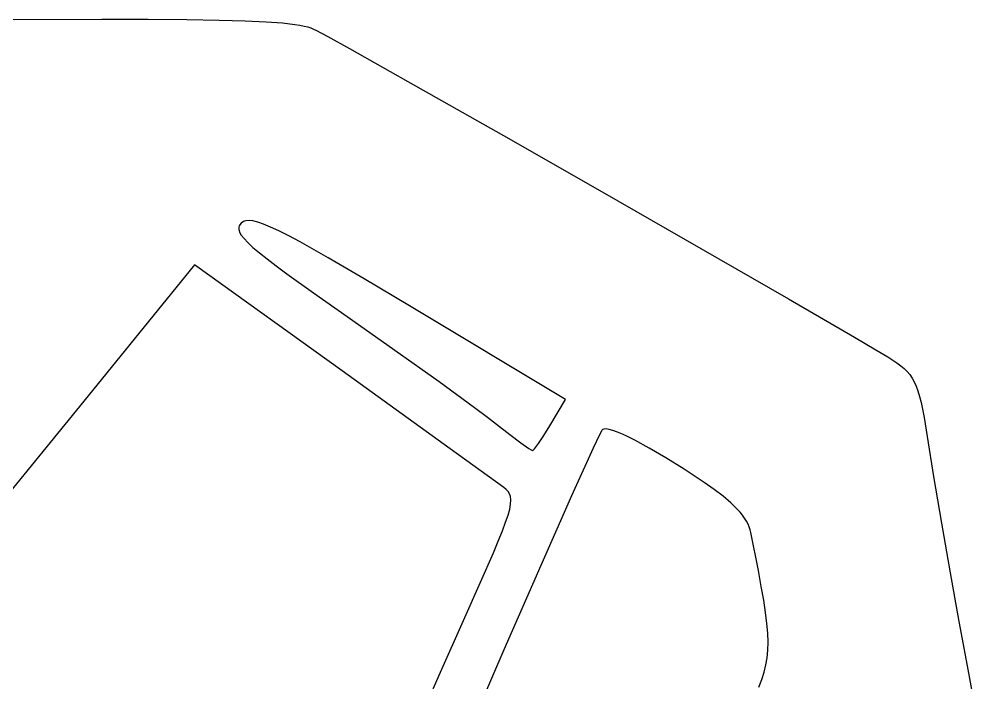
# Model space of a CAD drawing. Extents: x 41 to 5723, y -4869 to 395.
# Drawn here: x 1398 to 2168, y -901 to -367 of the extents above; entities that cross this region are included whole.
import ezdxf

# ---------------------------------------------------------------- set-up
doc = ezdxf.new("R2010")
doc.units = 0

msp = doc.modelspace()

# ---------------------------------------------------------------- linework, layer by layer
at = {"layer": 'Layer 1'}
for p, q in [((1370.357686, -366.837789), (1464.930715, -366.606537)), ((1464.930715, -366.606537), (1502.181009, -366.711343)), ((1502.181009, -366.711343), (1533.489795, -366.972147)), ((1533.489795, -366.972147), (1559.419054, -367.395733)), ((1559.419054, -367.395733), (1580.530766, -367.988881)), ((1580.530766, -367.988881), (1597.38691, -368.758375)), ((1597.38691, -368.758375), (1610.549467, -369.710997)), ((1610.549467, -369.710997), (1620.580416, -370.853531)), ((1620.580416, -370.853531), (1624.597157, -371.498133)), ((1624.597157, -371.498133), (1628.041738, -372.192757)), ((1628.041738, -372.192757), (1630.984408, -372.93825)), ((1630.984408, -372.93825), (1633.495413, -373.735459)), ((1633.495413, -373.735459), (1635.645001, -374.585233)), ((1635.645001, -374.585233), (1637.50342, -375.48842)), ((1637.50342, -375.48842), (1647.164822, -380.646861)), ((1647.164822, -380.646861), (1664.503083, -390.245919)), ((1664.503083, -390.245919), (1717.818973, -420.25054)), ((1717.818973, -420.25054), (1788.668668, -460.471579)), ((1788.668668, -460.471579), (1868.269745, -505.878332)), ((1868.269745, -505.878332), (1947.839781, -551.440097)), ((1577.3197, -530.93455), (1576.083341, -532.471762)), ((1578.966158, -529.773614), (1577.3197, -530.93455)), ((1579.928844, -529.35635), (1578.966158, -529.773614)), ((1581.003071, -529.057417), (1579.928844, -529.35635)), ((1583.541868, -528.843126), (1581.003071, -529.057417)), ((1586.693981, -529.187908), (1583.541868, -528.843126)), ((1590.57084, -530.14893), (1586.693981, -529.187908)), ((1595.283876, -531.783361), (1590.57084, -530.14893)), ((1575.397337, -534.147532), (1575.282518, -535.056452)), ((1575.282518, -535.056452), (1575.331449, -536.022903)), ((1575.331449, -536.022903), (1575.55285, -537.054514)), ((1575.667185, -533.288513), (1575.397337, -534.147532)), ((1575.55285, -537.054514), (1575.955442, -538.158916)), ((1576.083341, -532.471762), (1575.667185, -533.288513)), ((1575.955442, -538.158916), (1577.339078, -540.616614)), ((1600.944519, -534.148366), (1595.283876, -531.783361)), ((1607.6642, -537.301112), (1600.944519, -534.148366)), ((1615.55435, -541.298768), (1607.6642, -537.301112)), ((1577.339078, -540.616614), (1579.552121, -543.457041)), ((1579.552121, -543.457041), (1582.664333, -546.741239)), ((1624.726399, -546.1985), (1615.55435, -541.298768)), ((1647.361919, -558.932861), (1624.726399, -546.1985)), ((1582.664333, -546.741239), (1586.745479, -550.53025)), ((1586.745479, -550.53025), (1591.86532, -554.885118)), ((1947.839781, -551.440097), (2018.596354, -592.126168)), ((1591.86532, -554.885118), (1598.09362, -559.866884)), ((1598.09362, -559.866884), (1605.500143, -565.536592)), ((1676.462204, -575.961532), (1647.361919, -558.932861)), ((1539.6119, -564.66915), (1450.3151, -674.47115)), ((1658.6739, -649.99725), (1539.6119, -564.66915)), ((1605.500143, -565.536592), (1614.154651, -571.955284)), ((1614.154651, -571.955284), (1635.486676, -587.283793)), ((1712.9187, -597.74185), (1676.462204, -575.961532)), ((1635.486676, -587.283793), (1662.6478, -606.34075)), ((2018.596354, -592.126168), (2071.757041, -622.905844)), ((1838.5957, -673.14805), (1712.9187, -597.74185)), ((1662.6478, -606.34075), (1701.177673, -633.274486)), ((2071.757041, -622.905844), (2088.994421, -633.008688)), ((1701.177673, -633.274486), (1736.730937, -658.595937)), ((2088.994421, -633.008688), (2098.53942, -638.74842)), ((2098.53942, -638.74842), (2105.872296, -643.621499)), ((2105.872296, -643.621499), (2108.951561, -645.916575)), ((2108.951561, -645.916575), (2111.685886, -648.215526)), ((1745.655445, -712.835734), (1658.6739, -649.99725)), ((2111.685886, -648.215526), (2114.110152, -650.591993)), ((2114.110152, -650.591993), (2116.259242, -653.119613)), ((2116.259242, -653.119613), (2118.168038, -655.872026)), ((1736.730937, -658.595937), (1765.338883, -679.452545)), ((2118.168038, -655.872026), (2119.87142, -658.92287)), ((2119.87142, -658.92287), (2121.404271, -662.345785)), ((2121.404271, -662.345785), (2122.801473, -666.214408)), ((2122.801473, -666.214408), (2124.097907, -670.60238)), ((1450.3151, -674.47115), (1360.935512, -783.942537)), ((1826.028, -694.31475), (1838.5957, -673.14805)), ((2124.097907, -670.60238), (2125.328454, -675.583339)), ((2125.328454, -675.583339), (2127.731419, -687.618772)), ((1765.338883, -679.452545), (1775.798139, -687.315108)), ((1775.798139, -687.315108), (1783.0328, -692.99175)), ((2127.731419, -687.618772), (2130.28942, -702.90982)), ((1783.0328, -692.99175), (1793.81248, -701.321975)), ((1821.159694, -702.252225), (1826.0276, -694.31475)), ((1826.0276, -694.31475), (1826.028, -694.31475)), ((1867.602531, -698.77808), (1866.091965, -701.686008)), ((1868.363142, -697.62295), (1867.602531, -698.77808)), ((1868.880027, -697.252536), (1868.363142, -697.62295)), ((1869.560419, -697.008325), (1868.880027, -697.252536)), ((1871.399129, -696.89173), (1869.560419, -697.008325)), ((1873.85408, -697.259602), (1871.399129, -696.89173)), ((1876.900081, -698.098375), (1873.85408, -697.259602)), ((1880.511939, -699.394484), (1876.900081, -698.098375)), ((1884.664461, -701.134363), (1880.511939, -699.394484)), ((1793.81248, -701.321975), (1802.793837, -708.039925)), ((1802.793837, -708.039925), (1809.170727, -712.525462)), ((1816.849887, -708.701428), (1821.159694, -702.252225)), ((1866.091965, -701.686008), (1860.983753, -712.392068)), ((1889.332455, -703.304449), (1884.664461, -701.134363)), ((1894.490729, -705.891175), (1889.332455, -703.304449)), ((1906.17735, -712.26029), (1894.490729, -705.891175)), ((2130.28942, -702.90982), (2135.502267, -735.260524)), ((1788.9809, -743.92425), (1745.655445, -712.835734)), ((1809.170727, -712.525462), (1811.130574, -713.737284)), ((1811.130574, -713.737284), (1812.137, -714.15845)), ((1812.137, -714.15845), (1812.329333, -714.168139)), ((1812.329333, -714.168139), (1812.652472, -713.956912)), ((1812.652472, -713.956912), (1813.656286, -712.918217)), ((1813.656286, -712.918217), (1816.849887, -708.701428)), ((1860.983753, -712.392068), (1843.558466, -750.787657)), ((1919.522784, -720.133187), (1906.17735, -712.26029)), ((1934.325494, -729.401348), (1919.522784, -720.133187)), ((1950.383942, -739.95625), (1934.325494, -729.401348)), ((2135.502267, -735.260524), (2141.854587, -772.827956)), ((1790.920544, -745.534588), (1788.9809, -743.92425)), ((1792.498777, -747.226318), (1790.920544, -745.534588)), ((1958.569476, -745.56959), (1950.383942, -739.95625)), ((1965.762827, -751.004652), (1958.569476, -745.56959)), ((1793.679748, -749.12734), (1792.498777, -747.226318)), ((1794.427606, -751.365552), (1793.679748, -749.12734)), ((1794.706501, -754.068853), (1794.427606, -751.365552)), ((1794.480582, -757.365144), (1794.706501, -754.068853)), ((1843.558466, -750.787657), (1818.691767, -806.918643)), ((1971.963995, -756.269184), (1965.762827, -751.004652)), ((1792.3709, -766.248287), (1793.713999, -761.382322)), ((1793.713999, -761.382322), (1794.480582, -757.365144)), ((1977.172978, -761.370937), (1971.963995, -756.269184)), ((1979.4054, -763.863194), (1977.172978, -761.370937)), ((1790.415436, -772.090939), (1792.3709, -766.248287)), ((1981.389775, -766.317661), (1979.4054, -763.863194)), ((1983.126104, -768.735309), (1981.389775, -766.317661)), ((1984.614386, -771.117105), (1983.126104, -768.735309)), ((1787.811755, -779.038177), (1790.415436, -772.090939)), ((1985.854621, -773.464018), (1984.614386, -771.117105)), ((1986.846808, -775.777018), (1985.854621, -773.464018)), ((1987.590949, -778.057072), (1986.846808, -775.777018)), ((2141.854587, -772.827956), (2148.811527, -812.705329)), ((1784.524008, -787.217899), (1787.811755, -779.038177)), ((1988.087042, -780.30515), (1987.590949, -778.057072)), ((1994.16549, -810.962122), (1988.087042, -780.30515)), ((1780.516344, -796.758005), (1784.524008, -787.217899)), ((1770.19786, -820.430965), (1780.516344, -796.758005)), ((1818.691767, -806.918643), (1788.988142, -874.89395)), ((1996.556013, -823.694841), (1994.16549, -810.962122)), ((2148.811527, -812.705329), (2155.838232, -851.985857)), ((1756.5695, -851.08025), (1770.19786, -820.430965)), ((1998.51536, -834.937344), (1996.556013, -823.694841)), ((2000.0445, -844.869852), (1998.51536, -834.937344)), ((2001.144402, -853.672587), (2000.0445, -844.869852)), ((1737.924622, -892.721359), (1756.5695, -851.08025)), ((2001.816035, -861.525771), (2001.144402, -853.672587)), ((2155.838232, -851.985857), (2162.399849, -887.762757)), ((2002.060368, -868.609625), (2001.816035, -861.525771)), ((2001.87837, -875.10437), (2002.060368, -868.609625)), ((1788.988142, -874.89395), (1766.989506, -925.585938)), ((2001.271009, -881.190228), (2001.87837, -875.10437)), ((2000.239255, -887.047421), (2001.271009, -881.190228)), ((1720.023901, -933.184125), (1737.924622, -892.721359)), ((1996.906444, -898.796694), (1998.784077, -892.856169)), ((1998.784077, -892.856169), (2000.239255, -887.047421)), ((2162.399849, -887.762757), (2167.961522, -917.12924)), ((1994.607324, -905.049219), (1996.906444, -898.796694))]:
    msp.add_line(p, q, dxfattribs=at)

doc.saveas('drawing.dxf')
